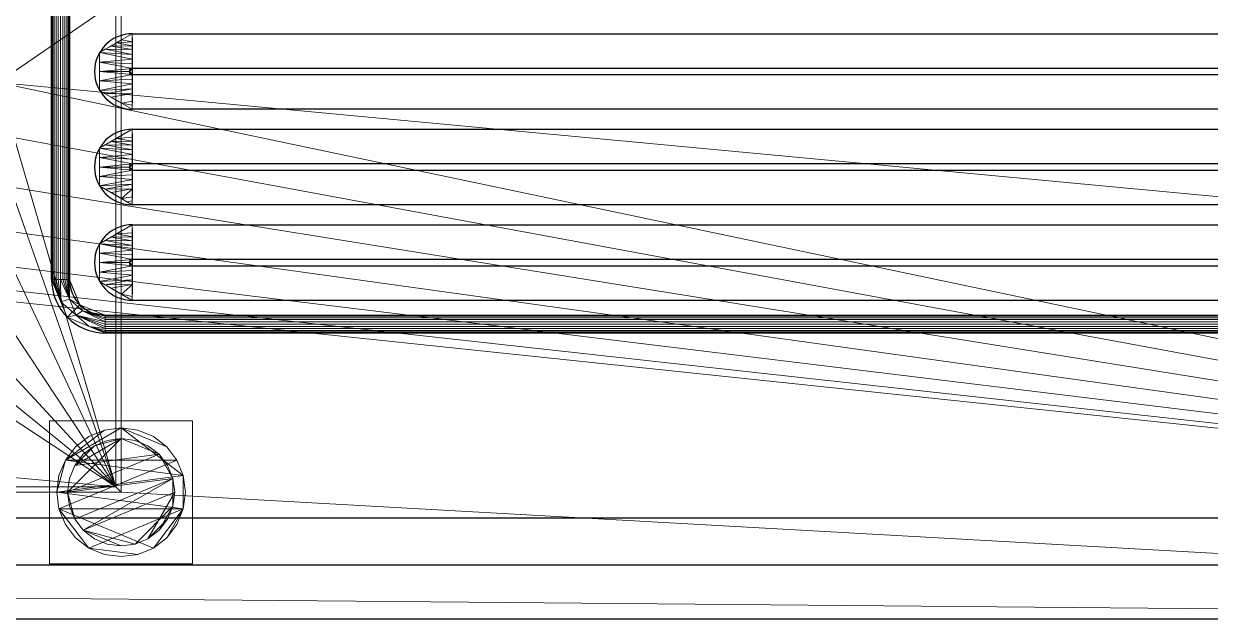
# Model space of a CAD drawing. Header units: millimetres. Extents: x -1 to 1801, y -701 to 1.
# Drawn here: x 1137.2 to 1469.1, y -700 to -533.6 of the extents above; entities that cross this region are included whole.
import ezdxf

# ---------------------------------------------------------------- set-up
doc = ezdxf.new("R2010")
doc.units = ezdxf.units.MM
for name, color, linetype in [('IQ_200_2D', 1, 'Continuous'), ('IQ_200_3D', 1, 'Continuous'), ('IQ_204_2D', 7, 'Continuous'), ('IQ_204_3D', 7, 'Continuous')]:
    doc.layers.add(name, color=color, linetype=linetype)

msp = doc.modelspace()

# ---------------------------------------------------------------- linework, layer by layer
at = {"layer": 'IQ_200_2D'}
msp.add_line((1800, -700), (0, -700), dxfattribs=at)
at = {"layer": 'IQ_204_2D'}
for p, q in [((1145.04, -605), (1145.04, -115)), ((1150.04, -115), (1150.04, -605)), ((1167.62, -536.34), (1726.52, -536.34)), ((1726.56, -546.02), (1167.66, -546.02)), ((1167.66, -547.78), (1726.56, -547.78)), ((1726.52, -557.46), (1167.62, -557.46)), ((1167.62, -563.04), (1726.52, -563.04)), ((1726.56, -572.72), (1167.66, -572.72)), ((1167.66, -574.48), (1726.56, -574.48)), ((1726.52, -584.16), (1167.62, -584.16)), ((1167.62, -589.74), (1726.52, -589.74)), ((1726.56, -599.42), (1167.66, -599.42)), ((1167.66, -601.18), (1726.56, -601.18)), ((1726.52, -610.86), (1167.62, -610.86)), ((1160.04, -615), (1734, -615)), ((1734, -620), (1160.04, -620)), ((90, -671.61), (1710, -671.61)), ((1710, -684.89), (90, -684.89))]:
    msp.add_line(p, q, dxfattribs=at)
for centre, radius, start in [((1167.62, -546.9), 10.56, 90), ((1167.66, -546.9), 0.877, 90), ((1167.62, -573.6), 10.56, 90), ((1167.66, -573.6), 0.877, 90), ((1167.62, -600.3), 10.56, 90), ((1167.66, -600.3), 0.877, 90), ((1160.04, -605), 15, 180), ((1160.04, -605), 10, 180)]:
    msp.add_arc(centre, radius, start, 270, dxfattribs=at)

# ---------------------------------------------------------------- meshes
at = {"layer": 'IQ_200_3D', "lineweight": 18}
mesh = msp.add_polyface(dxfattribs=at)
corners = [(1800, 0, 850), (1800, -700, 850), (0, -700, 850), (0, 0, 850), (580, -550, 850), (580, -150, 850), (578.13, -135.76, 850), (572.63, -122.5, 850), (563.89, -111.11, 850), (552.5, -102.37, 850), (539.24, -96.87, 850), (525, -95, 850), (125, -95, 850), (110.76, -96.87, 850), (97.5, -102.37, 850), (86.11, -111.11, 850), (77.37, -122.5, 850), (71.87, -135.76, 850), (70, -150, 850), (70, -550, 850), (71.87, -564.24, 850), (77.37, -577.5, 850), (86.11, -588.89, 850), (97.5, -597.63, 850), (110.76, -603.13, 850), (125, -605, 850), (525, -605, 850), (539.24, -603.13, 850), (552.5, -597.63, 850), (563.89, -588.89, 850), (572.63, -577.5, 850), (578.13, -564.24, 850), (675, -95, 850), (660.76, -96.87, 850), (647.5, -102.37, 850), (636.11, -111.11, 850), (627.37, -122.5, 850), (621.87, -135.76, 850), (620, -150, 850), (620, -550, 850), (621.87, -564.24, 850), (627.37, -577.5, 850), (636.11, -588.89, 850), (647.5, -597.63, 850), (660.76, -603.13, 850), (675, -605, 850), (1075, -605, 850), (1089.24, -603.13, 850), (1102.5, -597.63, 850), (1113.89, -588.89, 850), (1122.63, -577.5, 850), (1128.13, -564.24, 850), (1130, -550, 850), (1130, -150, 850), (1128.13, -135.76, 850), (1122.63, -122.5, 850), (1113.89, -111.11, 850), (1102.5, -102.37, 850), (1089.24, -96.87, 850), (1075, -95, 850), (616, -100, 850), (615.45, -95.86, 850), (613.86, -92, 850), (611.31, -88.69, 850), (608, -86.14, 850), (604.14, -84.55, 850), (600, -84, 850), (595.86, -84.55, 850), (592, -86.14, 850), (588.69, -88.69, 850), (586.14, -92, 850), (584.55, -95.86, 850), (584, -100, 850), (584.55, -104.14, 850), (586.14, -108, 850), (588.69, -111.31, 850), (592, -113.86, 850), (595.86, -115.45, 850), (600, -116, 850), (604.14, -115.45, 850), (608, -113.86, 850), (611.31, -111.31, 850), (613.86, -108, 850), (615.45, -104.14, 850), (35.5, -664.5, 850), (1164.5, -664.5, 850), (1164.5, -84.5, 850), (1163, -84.5, 850), (1163, -663, 850), (37, -663, 850), (37, -84.5, 850), (35.5, -84.5, 850)]
mesh.append_faces([[corners[k] for k in face] for face in [(48, 88, 47), (86, 1, 85), (40, 4, 39), (28, 44, 27), (25, 89, 24), (22, 89, 21), (16, 90, 15)]], dxfattribs={"vtx0": -1, "vtx1": -1})
mesh.append_faces([[corners[k] for k in face] for face in [(37, 6, 78, 79), (65, 87, 59, 32)]], dxfattribs={"vtx0": -1, "vtx1": -1, "vtx3": -1})
mesh.append_faces([[corners[k] for k in face] for face in [(85, 1, 2, 84), (88, 48, 49), (87, 54, 55), (27, 44, 45, 26), (87, 3, 0), (37, 79, 80), (36, 81, 82), (6, 77, 78), (89, 25, 26, 88), (19, 89, 90, 18), (89, 19, 20), (7, 75, 76), (9, 70, 71, 8), (8, 72, 73), (90, 17, 18), (8, 71, 72)]], dxfattribs={"vtx0": -1, "vtx2": -1})
mesh.append_faces([[corners[k] for k in face] for face in [(87, 65, 66, 3), (3, 66, 67, 11)]], dxfattribs={"vtx0": -1, "vtx2": -1, "vtx3": -1})
mesh.append_faces([[corners[k] for k in face] for face in [(51, 52, 88), (49, 50, 88), (50, 51, 88), (53, 54, 87), (46, 47, 88), (56, 57, 87), (57, 58, 87), (58, 59, 87), (55, 56, 87), (60, 61, 35), (62, 63, 34), (83, 60, 35), (23, 24, 89), (22, 23, 89), (20, 21, 89), (16, 17, 90), (73, 74, 8), (67, 68, 11), (14, 15, 90), (12, 13, 3), (11, 12, 3), (90, 91, 3)]], dxfattribs={"vtx1": -1, "vtx2": -1})
mesh.append_faces([[corners[k] for k in face] for face in [(45, 46, 88, 26), (13, 14, 90, 3)]], dxfattribs={"vtx1": -1, "vtx2": -1, "vtx3": -1})
mesh.append_faces([[corners[k] for k in face] for face in [(52, 53, 87, 88), (43, 44, 28, 29), (42, 43, 29, 30), (40, 41, 31, 4), (37, 38, 5, 6), (36, 37, 80, 81), (41, 42, 30, 31), (34, 35, 61, 62), (86, 87, 0, 1), (32, 33, 64, 65), (33, 34, 63, 64), (82, 83, 35, 36), (38, 39, 4, 5), (6, 7, 76, 77), (91, 84, 2, 3), (74, 75, 7, 8), (69, 70, 9, 10), (68, 69, 10, 11)]], dxfattribs={"vtx1": -1, "vtx3": -1})
mesh = msp.add_polyface(dxfattribs=at)
corners = [(1800, -700, 900), (1800, -23, 900), (0, -23, 900), (0, -700, 900), (90, -35.11, 900), (1710, -35.11, 900), (1729.38, -37.66, 900), (1747.44, -45.15, 900), (1762.95, -57.05, 900), (1774.85, -72.56, 900), (1782.34, -90.62, 900), (1784.89, -110, 900), (1784.89, -610, 900), (1782.34, -629.38, 900), (1774.85, -647.44, 900), (1762.95, -662.95, 900), (1747.44, -674.85, 900), (1729.38, -682.34, 900), (1710, -684.89, 900), (90, -684.89, 900), (70.62, -682.34, 900), (52.56, -674.85, 900), (37.05, -662.95, 900), (25.15, -647.44, 900), (17.66, -629.38, 900), (15.11, -610, 900), (15.11, -110, 900), (17.66, -90.62, 900), (25.15, -72.56, 900), (37.05, -57.05, 900), (52.56, -45.15, 900), (70.62, -37.66, 900)]
mesh.append_faces([[corners[k] for k in face] for face in [(9, 1, 8), (14, 0, 13), (31, 2, 30), (28, 2, 27), (21, 3, 20), (23, 3, 22)]], dxfattribs={"vtx0": -1, "vtx1": -1})
mesh.append_faces([[corners[k] for k in face] for face in [(1, 9, 10), (1, 11, 12, 0), (0, 14, 15), (2, 31, 4, 1), (2, 28, 29), (3, 23, 24)]], dxfattribs={"vtx0": -1, "vtx2": -1})
mesh.append_faces([[corners[k] for k in face] for face in [(0, 17, 18, 19)]], dxfattribs={"vtx0": -1, "vtx3": -1})
mesh.append_faces([[corners[k] for k in face] for face in [(10, 11, 1), (5, 6, 1, 4), (7, 8, 1), (6, 7, 1), (12, 13, 0), (15, 16, 0), (16, 17, 0), (29, 30, 2), (26, 27, 2), (21, 22, 3), (24, 25, 3)]], dxfattribs={"vtx1": -1, "vtx2": -1})
mesh.append_faces([[corners[k] for k in face] for face in [(25, 26, 2, 3), (19, 20, 3, 0)]], dxfattribs={"vtx1": -1, "vtx3": -1})
mesh = msp.add_polyface(dxfattribs=at)
corners = [(1710, -48.39, 890), (90, -48.39, 890), (66.42, -53.08, 890), (46.44, -66.44, 890), (33.08, -86.42, 890), (28.39, -110, 890), (28.39, -610, 890), (33.08, -633.58, 890), (46.44, -653.56, 890), (66.42, -666.92, 890), (90, -671.61, 890), (1710, -671.61, 890), (1733.58, -666.92, 890), (1753.56, -653.56, 890), (1766.92, -633.58, 890), (1771.61, -610, 890), (1771.61, -110, 890), (1766.92, -86.42, 890), (1753.56, -66.44, 890), (1733.58, -53.08, 890), (580, -150, 890), (580, -550, 890), (578.13, -564.24, 890), (572.63, -577.5, 890), (563.89, -588.89, 890), (552.5, -597.63, 890), (539.24, -603.13, 890), (525, -605, 890), (125, -605, 890), (110.76, -603.13, 890), (97.5, -597.63, 890), (86.11, -588.89, 890), (77.37, -577.5, 890), (71.87, -564.24, 890), (70, -550, 890), (70, -150, 890), (71.87, -135.76, 890), (77.37, -122.5, 890), (86.11, -111.11, 890), (97.5, -102.37, 890), (110.76, -96.87, 890), (125, -95, 890), (525, -95, 890), (539.24, -96.87, 890), (552.5, -102.37, 890), (563.89, -111.11, 890), (572.63, -122.5, 890), (578.13, -135.76, 890), (620, -150, 890), (621.87, -135.76, 890), (627.37, -122.5, 890), (636.11, -111.11, 890), (647.5, -102.37, 890), (660.76, -96.87, 890), (675, -95, 890), (1075, -95, 890), (1089.24, -96.87, 890), (1102.5, -102.37, 890), (1113.89, -111.11, 890), (1122.63, -122.5, 890), (1128.13, -135.76, 890), (1130, -150, 890), (1130, -550, 890), (1128.13, -564.24, 890), (1122.63, -577.5, 890), (1113.89, -588.89, 890), (1102.5, -597.63, 890), (1089.24, -603.13, 890), (1075, -605, 890), (675, -605, 890), (660.76, -603.13, 890), (647.5, -597.63, 890), (636.11, -588.89, 890), (627.37, -577.5, 890), (621.87, -564.24, 890), (620, -550, 890), (584, -100, 890), (584.55, -95.86, 890), (586.14, -92, 890), (588.69, -88.69, 890), (592, -86.14, 890), (595.86, -84.55, 890), (600, -84, 890), (604.14, -84.55, 890), (608, -86.14, 890), (611.31, -88.69, 890), (613.86, -92, 890), (615.45, -95.86, 890), (616, -100, 890), (615.45, -104.14, 890), (613.86, -108, 890), (611.31, -111.31, 890), (608, -113.86, 890), (604.14, -115.45, 890), (600, -116, 890), (595.86, -115.45, 890), (592, -113.86, 890), (588.69, -111.31, 890), (586.14, -108, 890), (584.55, -104.14, 890)]
mesh.append_faces([[corners[k] for k in face] for face in [(66, 11, 65), (65, 11, 64), (16, 62, 15), (63, 11, 62), (74, 22, 73), (58, 0, 57), (0, 16, 19), (87, 52, 86), (33, 6, 32), (97, 46, 96), (77, 45, 76)]], dxfattribs={"vtx0": -1, "vtx1": -1})
mesh.append_faces([[corners[k] for k in face] for face in [(94, 47, 49, 93)]], dxfattribs={"vtx0": -1, "vtx1": -1, "vtx2": -1})
mesh.append_faces([[corners[k] for k in face] for face in [(15, 62, 11, 12), (55, 0, 82, 83)]], dxfattribs={"vtx0": -1, "vtx1": -1, "vtx3": -1})
mesh.append_faces([[corners[k] for k in face] for face in [(11, 63, 64), (11, 66, 67), (11, 67, 68), (23, 72, 73, 22), (20, 48, 49, 47), (92, 49, 50, 91), (0, 58, 59), (0, 55, 56), (51, 88, 89), (21, 75, 48, 20), (10, 28, 29), (96, 46, 47, 95), (72, 23, 24), (30, 9, 10, 29), (7, 30, 31, 6), (6, 31, 32), (6, 33, 34), (5, 35, 36), (5, 36, 37, 4), (45, 99, 76), (44, 78, 79), (2, 38, 39, 1), (4, 37, 38), (1, 40, 41), (1, 41, 42), (1, 39, 40)]], dxfattribs={"vtx0": -1, "vtx2": -1})
mesh.append_faces([[corners[k] for k in face] for face in [(0, 61, 62, 16)]], dxfattribs={"vtx0": -1, "vtx2": -1, "vtx3": -1})
mesh.append_faces([[corners[k] for k in face] for face in [(38, 2, 3, 4)]], dxfattribs={"vtx0": -1, "vtx3": -1})
mesh.append_faces([[corners[k] for k in face] for face in [(60, 61, 0), (59, 60, 0), (56, 57, 0), (89, 90, 51), (92, 93, 49), (94, 95, 47), (8, 9, 30, 7), (97, 98, 46), (0, 1, 82)]], dxfattribs={"vtx1": -1, "vtx2": -1})
mesh.append_faces([[corners[k] for k in face] for face in [(27, 28, 10, 69), (81, 82, 1, 42)]], dxfattribs={"vtx1": -1, "vtx2": -1, "vtx3": -1})
mesh.append_faces([[corners[k] for k in face] for face in [(69, 70, 26, 27), (70, 71, 25, 26), (68, 69, 10, 11), (74, 75, 21, 22), (71, 72, 24, 25), (52, 53, 85, 86), (54, 55, 83, 84), (53, 54, 84, 85), (50, 51, 90, 91), (87, 88, 51, 52), (34, 35, 5, 6), (98, 99, 45, 46), (80, 81, 42, 43), (77, 78, 44, 45), (79, 80, 43, 44)]], dxfattribs={"vtx1": -1, "vtx3": -1})
mesh.append_faces([[corners[k] for k in face] for face in [(13, 14, 15, 12)]], dxfattribs={"vtx2": -1})
mesh.append_faces([[corners[k] for k in face] for face in [(16, 17, 18, 19)]], dxfattribs={"vtx3": -1})
mesh = msp.add_polyface(dxfattribs=at)
corners = [(35.5, -664.5, 600), (35.5, -84.5, 600), (37, -84.5, 600), (37, -663, 600), (1163, -663, 600), (1163, -84.5, 600), (1164.5, -84.5, 600), (1164.5, -664.5, 600)]
mesh.append_faces([[corners[k] for k in face] for face in [(3, 0, 1, 2)]], dxfattribs={"vtx0": -1})
mesh.append_faces([[corners[k] for k in face] for face in [(6, 7, 4, 5)]], dxfattribs={"vtx1": -1})
mesh.append_faces([[corners[k] for k in face] for face in [(3, 4, 7, 0)]], dxfattribs={"vtx1": -1, "vtx3": -1})
mesh = msp.add_polyface(dxfattribs=at)
corners = [(1163, -663, 600), (1163, -663, 850), (1163, -84.5, 850), (1163, -84.5, 600)]
mesh.append_faces([[corners[k] for k in face] for face in [(0, 1, 2, 3)]])
mesh = msp.add_polyface(dxfattribs=at)
corners = [(1164.5, -84.5, 600), (1164.5, -84.5, 850), (1164.5, -664.5, 850), (1164.5, -664.5, 600)]
mesh.append_faces([[corners[k] for k in face] for face in [(0, 1, 2, 3)]])
mesh = msp.add_polyface(dxfattribs=at)
corners = [(1144.5, -644.5, 850), (1144.5, -684.5, 850), (1184.5, -684.5, 850), (1184.5, -644.5, 850)]
mesh.append_faces([[corners[k] for k in face] for face in [(0, 1, 2, 3)]])
mesh = msp.add_polyface(dxfattribs=at)
corners = [(1184.5, -684.5, 75), (1144.5, -684.5, 75), (1144.5, -644.5, 75), (1184.5, -644.5, 75)]
mesh.append_faces([[corners[k] for k in face] for face in [(0, 1, 2, 3)]])
mesh = msp.add_polyface(dxfattribs=at)
corners = [(1184.5, -644.5, 850), (1184.5, -644.5, 75), (1144.5, -644.5, 75), (1144.5, -644.5, 850)]
mesh.append_faces([[corners[k] for k in face] for face in [(0, 1, 2, 3)]])
mesh = msp.add_polyface(dxfattribs=at)
corners = [(1144.5, -644.5, 850), (1144.5, -644.5, 75), (1144.5, -684.5, 75), (1144.5, -684.5, 850)]
mesh.append_faces([[corners[k] for k in face] for face in [(0, 1, 2, 3)]])
mesh = msp.add_polyface(dxfattribs=at)
corners = [(1146.5, -664.5, 5), (1147.11, -669.16, 5), (1148.91, -673.5, 5), (1151.77, -677.23, 5), (1155.5, -680.09, 5), (1159.84, -681.89, 5), (1164.5, -682.5, 5), (1169.16, -681.89, 5), (1173.5, -680.09, 5), (1177.23, -677.23, 5), (1180.09, -673.5, 5), (1181.89, -669.16, 5), (1182.5, -664.5, 5), (1181.89, -659.84, 5), (1180.09, -655.5, 5), (1177.23, -651.77, 5), (1173.5, -648.91, 5), (1169.16, -647.11, 5), (1164.5, -646.5, 5), (1159.84, -647.11, 5), (1155.5, -648.91, 5), (1151.77, -651.77, 5), (1148.91, -655.5, 5), (1147.11, -659.84, 5)]
mesh.append_faces([[corners[k] for k in face] for face in [(11, 8, 9, 10)]], dxfattribs={"vtx0": -1})
mesh.append_faces([[corners[k] for k in face] for face in [(4, 7, 8, 11), (11, 0, 1, 4), (13, 18, 19, 22)]], dxfattribs={"vtx0": -1, "vtx2": -1, "vtx3": -1})
mesh.append_faces([[corners[k] for k in face] for face in [(0, 11, 12, 13)]], dxfattribs={"vtx0": -1, "vtx3": -1})
mesh.append_faces([[corners[k] for k in face] for face in [(2, 3, 4, 1), (16, 17, 18, 15)]], dxfattribs={"vtx2": -1})
mesh.append_faces([[corners[k] for k in face] for face in [(13, 14, 15, 18), (22, 23, 0, 13)]], dxfattribs={"vtx2": -1, "vtx3": -1})
mesh.append_faces([[corners[k] for k in face] for face in [(4, 5, 6, 7), (19, 20, 21, 22)]], dxfattribs={"vtx3": -1})
mesh = msp.add_polyface(dxfattribs=at)
corners = [(1146.5, -664.5, 0), (1147.11, -659.84, 0), (1148.91, -655.5, 0), (1151.77, -651.77, 0), (1155.5, -648.91, 0), (1159.84, -647.11, 0), (1164.5, -646.5, 0), (1169.16, -647.11, 0), (1173.5, -648.91, 0), (1177.23, -651.77, 0), (1180.09, -655.5, 0), (1181.89, -659.84, 0), (1182.5, -664.5, 0), (1181.89, -669.16, 0), (1180.09, -673.5, 0), (1177.23, -677.23, 0), (1173.5, -680.09, 0), (1169.16, -681.89, 0), (1164.5, -682.5, 0), (1159.84, -681.89, 0), (1155.5, -680.09, 0), (1151.77, -677.23, 0), (1148.91, -673.5, 0), (1147.11, -669.16, 0)]
mesh.append_faces([[corners[k] for k in face] for face in [(2, 0, 1), (15, 13, 14), (13, 11, 12)]], dxfattribs={"vtx0": -1})
mesh.append_faces([[corners[k] for k in face] for face in [(16, 23, 13, 15)]], dxfattribs={"vtx0": -1, "vtx1": -1, "vtx2": -1})
mesh.append_faces([[corners[k] for k in face] for face in [(2, 10, 23, 0)]], dxfattribs={"vtx0": -1, "vtx1": -1, "vtx3": -1})
mesh.append_faces([[corners[k] for k in face] for face in [(2, 5, 6)]], dxfattribs={"vtx0": -1, "vtx2": -1})
mesh.append_faces([[corners[k] for k in face] for face in [(23, 10, 11, 13), (23, 16, 17, 20)]], dxfattribs={"vtx0": -1, "vtx2": -1, "vtx3": -1})
mesh.append_faces([[corners[k] for k in face] for face in [(9, 10, 2, 6)]], dxfattribs={"vtx1": -1, "vtx2": -1, "vtx3": -1})
mesh.append_faces([[corners[k] for k in face] for face in [(3, 4, 5, 2), (18, 19, 20, 17)]], dxfattribs={"vtx2": -1})
mesh.append_faces([[corners[k] for k in face] for face in [(6, 7, 8, 9), (20, 21, 22, 23)]], dxfattribs={"vtx3": -1})
mesh = msp.add_polyface(dxfattribs=at)
corners = [(1146.5, -664.5, 5), (1147.11, -659.84, 5), (1148.91, -655.5, 5), (1151.77, -651.77, 5), (1155.5, -648.91, 5), (1159.84, -647.11, 5), (1164.5, -646.5, 5), (1169.16, -647.11, 5), (1173.5, -648.91, 5), (1177.23, -651.77, 5), (1180.09, -655.5, 5), (1181.89, -659.84, 5), (1182.5, -664.5, 5), (1182.5, -664.5, 0), (1181.89, -659.84, 0), (1180.09, -655.5, 0), (1177.23, -651.77, 0), (1173.5, -648.91, 0), (1169.16, -647.11, 0), (1164.5, -646.5, 0), (1159.84, -647.11, 0), (1155.5, -648.91, 0), (1151.77, -651.77, 0), (1148.91, -655.5, 0), (1147.11, -659.84, 0), (1146.5, -664.5, 0)]
mesh.append_faces([[corners[k] for k in face] for face in [(13, 14, 11, 12), (0, 1, 24, 25)]], dxfattribs={"vtx1": -1})
mesh.append_faces([[corners[k] for k in face] for face in [(14, 15, 10, 11), (16, 17, 8, 9), (15, 16, 9, 10), (17, 18, 7, 8), (6, 7, 18, 19), (19, 20, 5, 6), (20, 21, 4, 5), (22, 23, 2, 3), (21, 22, 3, 4), (23, 24, 1, 2)]], dxfattribs={"vtx1": -1, "vtx3": -1})
mesh = msp.add_polyface(dxfattribs=at)
corners = [(1184.5, -684.5, 850), (1184.5, -684.5, 75), (1184.5, -644.5, 75), (1184.5, -644.5, 850)]
mesh.append_faces([[corners[k] for k in face] for face in [(0, 1, 2, 3)]])
mesh = msp.add_polyface(dxfattribs=at)
corners = [(1149.5, -664.5, 75), (1150.01, -668.38, 75), (1151.51, -672, 75), (1153.89, -675.11, 75), (1157, -677.49, 75), (1160.62, -678.99, 75), (1164.5, -679.5, 75), (1168.38, -678.99, 75), (1172, -677.49, 75), (1175.11, -675.11, 75), (1177.49, -672, 75), (1178.99, -668.38, 75), (1179.5, -664.5, 75), (1178.99, -660.62, 75), (1177.49, -657, 75), (1175.11, -653.89, 75), (1172, -651.51, 75), (1168.38, -650.01, 75), (1164.5, -649.5, 75), (1160.62, -650.01, 75), (1157, -651.51, 75), (1153.89, -653.89, 75), (1151.51, -657, 75), (1150.01, -660.62, 75)]
mesh.append_faces([[corners[k] for k in face] for face in [(10, 8, 9), (22, 20, 21)]], dxfattribs={"vtx0": -1})
mesh.append_faces([[corners[k] for k in face] for face in [(7, 3, 6)]], dxfattribs={"vtx0": -1, "vtx1": -1})
mesh.append_faces([[corners[k] for k in face] for face in [(22, 15, 18, 20)]], dxfattribs={"vtx0": -1, "vtx1": -1, "vtx2": -1, "vtx3": -1})
mesh.append_faces([[corners[k] for k in face] for face in [(13, 2, 3, 12)]], dxfattribs={"vtx0": -1, "vtx2": -1})
mesh.append_faces([[corners[k] for k in face] for face in [(3, 7, 8, 12)]], dxfattribs={"vtx0": -1, "vtx2": -1, "vtx3": -1})
mesh.append_faces([[corners[k] for k in face] for face in [(17, 18, 15, 16), (19, 20, 18)]], dxfattribs={"vtx1": -1})
mesh.append_faces([[corners[k] for k in face] for face in [(11, 12, 8, 10)]], dxfattribs={"vtx1": -1, "vtx2": -1})
mesh.append_faces([[corners[k] for k in face] for face in [(4, 5, 6, 3)]], dxfattribs={"vtx2": -1})
mesh.append_faces([[corners[k] for k in face] for face in [(0, 1, 2, 13), (13, 14, 15, 0), (22, 23, 0, 15)]], dxfattribs={"vtx2": -1, "vtx3": -1})
mesh = msp.add_polyface(dxfattribs=at)
corners = [(1149.5, -664.5, 5), (1150.01, -660.62, 5), (1151.51, -657, 5), (1153.89, -653.89, 5), (1157, -651.51, 5), (1160.62, -650.01, 5), (1164.5, -649.5, 5), (1168.38, -650.01, 5), (1172, -651.51, 5), (1175.11, -653.89, 5), (1177.49, -657, 5), (1178.99, -660.62, 5), (1179.5, -664.5, 5), (1178.99, -668.38, 5), (1177.49, -672, 5), (1175.11, -675.11, 5), (1172, -677.49, 5), (1168.38, -678.99, 5), (1164.5, -679.5, 5), (1160.62, -678.99, 5), (1157, -677.49, 5), (1153.89, -675.11, 5), (1151.51, -672, 5), (1150.01, -668.38, 5)]
mesh.append_faces([[corners[k] for k in face] for face in [(9, 6, 7, 8), (4, 2, 3), (15, 13, 14)]], dxfattribs={"vtx0": -1})
mesh.append_faces([[corners[k] for k in face] for face in [(18, 21, 17)]], dxfattribs={"vtx0": -1, "vtx1": -1})
mesh.append_faces([[corners[k] for k in face] for face in [(22, 0, 11, 21)]], dxfattribs={"vtx0": -1, "vtx1": -1, "vtx2": -1})
mesh.append_faces([[corners[k] for k in face] for face in [(0, 6, 9, 11), (21, 11, 13, 17)]], dxfattribs={"vtx0": -1, "vtx1": -1, "vtx2": -1, "vtx3": -1})
mesh.append_faces([[corners[k] for k in face] for face in [(23, 0, 22), (12, 13, 11)]], dxfattribs={"vtx1": -1})
mesh.append_faces([[corners[k] for k in face] for face in [(16, 17, 13, 15)]], dxfattribs={"vtx1": -1, "vtx2": -1})
mesh.append_faces([[corners[k] for k in face] for face in [(9, 10, 11)]], dxfattribs={"vtx2": -1})
mesh.append_faces([[corners[k] for k in face] for face in [(4, 5, 6, 2), (0, 1, 2, 6)]], dxfattribs={"vtx2": -1, "vtx3": -1})
mesh.append_faces([[corners[k] for k in face] for face in [(18, 19, 20, 21)]], dxfattribs={"vtx3": -1})
mesh = msp.add_polyface(dxfattribs=at)
corners = [(1149.5, -664.5, 75), (1150.01, -660.62, 75), (1151.51, -657, 75), (1153.89, -653.89, 75), (1157, -651.51, 75), (1160.62, -650.01, 75), (1164.5, -649.5, 75), (1168.38, -650.01, 75), (1172, -651.51, 75), (1175.11, -653.89, 75), (1177.49, -657, 75), (1178.99, -660.62, 75), (1179.5, -664.5, 75), (1179.5, -664.5, 5), (1178.99, -660.62, 5), (1177.49, -657, 5), (1175.11, -653.89, 5), (1172, -651.51, 5), (1168.38, -650.01, 5), (1164.5, -649.5, 5), (1160.62, -650.01, 5), (1157, -651.51, 5), (1153.89, -653.89, 5), (1151.51, -657, 5), (1150.01, -660.62, 5), (1149.5, -664.5, 5)]
mesh.append_faces([[corners[k] for k in face] for face in [(1, 24, 25, 0)]], dxfattribs={"vtx0": -1})
mesh.append_faces([[corners[k] for k in face] for face in [(8, 17, 18, 7), (9, 16, 17, 8), (7, 18, 19, 6), (15, 10, 11, 14), (5, 20, 21, 4), (4, 21, 22, 3), (2, 23, 24, 1), (3, 22, 23, 2), (20, 5, 6, 19)]], dxfattribs={"vtx0": -1, "vtx2": -1})
mesh.append_faces([[corners[k] for k in face] for face in [(13, 14, 11, 12)]], dxfattribs={"vtx1": -1})
mesh.append_faces([[corners[k] for k in face] for face in [(9, 10, 15, 16)]], dxfattribs={"vtx1": -1, "vtx3": -1})
mesh = msp.add_polyface(dxfattribs=at)
corners = [(37, -663, 600), (37, -663, 850), (1163, -663, 850), (1163, -663, 600)]
mesh.append_faces([[corners[k] for k in face] for face in [(0, 1, 2, 3)]])
mesh = msp.add_polyface(dxfattribs=at)
corners = [(1164.5, -664.5, 600), (1164.5, -664.5, 850), (35.5, -664.5, 850), (35.5, -664.5, 600)]
mesh.append_faces([[corners[k] for k in face] for face in [(0, 1, 2, 3)]])
mesh = msp.add_polyface(dxfattribs=at)
corners = [(1182.5, -664.5, 5), (1181.89, -669.16, 5), (1180.09, -673.5, 5), (1177.23, -677.23, 5), (1173.5, -680.09, 5), (1169.16, -681.89, 5), (1164.5, -682.5, 5), (1159.84, -681.89, 5), (1155.5, -680.09, 5), (1151.77, -677.23, 5), (1148.91, -673.5, 5), (1147.11, -669.16, 5), (1146.5, -664.5, 5), (1146.5, -664.5, 0), (1147.11, -669.16, 0), (1148.91, -673.5, 0), (1151.77, -677.23, 0), (1155.5, -680.09, 0), (1159.84, -681.89, 0), (1164.5, -682.5, 0), (1169.16, -681.89, 0), (1173.5, -680.09, 0), (1177.23, -677.23, 0), (1180.09, -673.5, 0), (1181.89, -669.16, 0), (1182.5, -664.5, 0)]
mesh.append_faces([[corners[k] for k in face] for face in [(13, 14, 11, 12), (0, 1, 24, 25)]], dxfattribs={"vtx1": -1})
mesh.append_faces([[corners[k] for k in face] for face in [(14, 15, 10, 11), (16, 17, 8, 9), (15, 16, 9, 10), (17, 18, 7, 8), (6, 7, 18, 19), (19, 20, 5, 6), (20, 21, 4, 5), (22, 23, 2, 3), (21, 22, 3, 4), (23, 24, 1, 2)]], dxfattribs={"vtx1": -1, "vtx3": -1})
mesh = msp.add_polyface(dxfattribs=at)
corners = [(1179.5, -664.5, 75), (1178.99, -668.38, 75), (1177.49, -672, 75), (1175.11, -675.11, 75), (1172, -677.49, 75), (1168.38, -678.99, 75), (1164.5, -679.5, 75), (1160.62, -678.99, 75), (1157, -677.49, 75), (1153.89, -675.11, 75), (1151.51, -672, 75), (1150.01, -668.38, 75), (1149.5, -664.5, 75), (1149.5, -664.5, 5), (1150.01, -668.38, 5), (1151.51, -672, 5), (1153.89, -675.11, 5), (1157, -677.49, 5), (1160.62, -678.99, 5), (1164.5, -679.5, 5), (1168.38, -678.99, 5), (1172, -677.49, 5), (1175.11, -675.11, 5), (1177.49, -672, 5), (1178.99, -668.38, 5), (1179.5, -664.5, 5)]
mesh.append_faces([[corners[k] for k in face] for face in [(1, 24, 25, 0)]], dxfattribs={"vtx0": -1})
mesh.append_faces([[corners[k] for k in face] for face in [(11, 14, 15, 10), (10, 15, 16, 9), (8, 17, 18, 7), (9, 16, 17, 8), (7, 18, 19, 6), (5, 20, 21, 4), (4, 21, 22, 3), (2, 23, 24, 1), (3, 22, 23, 2), (20, 5, 6, 19)]], dxfattribs={"vtx0": -1, "vtx2": -1})
mesh.append_faces([[corners[k] for k in face] for face in [(12, 13, 14, 11)]], dxfattribs={"vtx2": -1})
mesh = msp.add_polyface(dxfattribs=at)
corners = [(90, -671.61, 890), (90, -684.89, 900), (1710, -684.89, 900), (1710, -671.61, 890)]
mesh.append_faces([[corners[k] for k in face] for face in [(0, 1, 2, 3)]])
mesh = msp.add_polyface(dxfattribs=at)
corners = [(1144.5, -684.5, 850), (1144.5, -684.5, 75), (1184.5, -684.5, 75), (1184.5, -684.5, 850)]
mesh.append_faces([[corners[k] for k in face] for face in [(0, 1, 2, 3)]])
mesh = msp.add_polyface(dxfattribs=at)
corners = [(1800, -700, 900), (0, -700, 900), (0, -700, 850), (1800, -700, 850)]
mesh.append_faces([[corners[k] for k in face] for face in [(0, 1, 2, 3)]])
at = {"layer": 'IQ_204_3D', "lineweight": 18}
mesh = msp.add_polyface(dxfattribs=at)
corners = [(1145.04, -605, 890), (1145.04, -115, 890), (1149.43, -104.39, 890), (1160.04, -100, 890), (1734, -100, 890), (1744.61, -104.39, 890), (1749, -115, 890), (1749, -605, 890), (1744.61, -615.61, 890), (1734, -620, 890), (1160.04, -620, 890), (1149.43, -615.61, 890), (1734, -105, 890), (1160.04, -105, 890), (1152.97, -107.93, 890), (1150.04, -115, 890), (1150.04, -605, 890), (1152.97, -612.07, 890), (1160.04, -615, 890), (1734, -615, 890), (1741.07, -612.07, 890), (1744, -605, 890), (1744, -115, 890), (1741.07, -107.93, 890)]
mesh.append_faces([[corners[k] for k in face] for face in [(1, 15, 16, 0), (3, 13, 14, 2), (17, 11, 0, 16), (10, 18, 19, 9), (6, 22, 23, 5), (9, 19, 20, 8)]], dxfattribs={"vtx0": -1, "vtx2": -1})
mesh.append_faces([[corners[k] for k in face] for face in [(14, 15, 1, 2), (12, 13, 3, 4), (17, 18, 10, 11), (23, 12, 4, 5), (21, 22, 6, 7), (7, 8, 20, 21)]], dxfattribs={"vtx1": -1, "vtx3": -1})
mesh = msp.add_polyface(dxfattribs=at)
corners = [(1145.04, -605, 890), (1145.13, -605, 890.65), (1145.38, -605, 891.25), (1145.77, -605, 891.77), (1146.29, -605, 892.17), (1146.89, -605, 892.41), (1147.54, -605, 892.5), (1148.19, -605, 892.41), (1148.79, -605, 892.17), (1149.31, -605, 891.77), (1149.71, -605, 891.25), (1149.96, -605, 890.65), (1150.04, -605, 890), (1150.04, -115, 890), (1149.96, -115, 890.65), (1149.71, -115, 891.25), (1149.31, -115, 891.77), (1148.79, -115, 892.17), (1148.19, -115, 892.41), (1147.54, -115, 892.5), (1146.89, -115, 892.41), (1146.29, -115, 892.17), (1145.77, -115, 891.77), (1145.38, -115, 891.25), (1145.13, -115, 890.65), (1145.04, -115, 890)]
mesh.append_faces([[corners[k] for k in face] for face in [(13, 14, 11, 12)]], dxfattribs={"vtx1": -1})
mesh.append_faces([[corners[k] for k in face] for face in [(14, 15, 10, 11), (16, 17, 8, 9), (15, 16, 9, 10), (17, 18, 7, 8), (6, 7, 18, 19), (20, 21, 4, 5), (21, 22, 3, 4), (23, 24, 1, 2), (22, 23, 2, 3), (19, 20, 5, 6)]], dxfattribs={"vtx1": -1, "vtx3": -1})
mesh.append_faces([[corners[k] for k in face] for face in [(24, 25, 0, 1)]], dxfattribs={"vtx3": -1})
mesh = msp.add_polyface(dxfattribs=at)
corners = [(1167.62, -536.34, 890), (1726.52, -536.34, 890), (1735.66, -541.62, 890), (1735.66, -552.18, 890), (1726.52, -557.46, 890), (1167.62, -557.46, 890), (1158.47, -552.18, 890), (1158.47, -541.62, 890)]
mesh.append_faces([[corners[k] for k in face] for face in [(0, 5, 6, 7)]], dxfattribs={"vtx0": -1})
mesh.append_faces([[corners[k] for k in face] for face in [(0, 1, 4, 5)]], dxfattribs={"vtx1": -1, "vtx3": -1})
mesh.append_faces([[corners[k] for k in face] for face in [(2, 3, 4, 1)]], dxfattribs={"vtx2": -1})
mesh = msp.add_polyface(dxfattribs=at)
corners = [(1167.62, -536.34, 890), (1158.47, -541.62, 890), (1158.47, -552.18, 890), (1167.62, -557.46, 890), (1167.66, -547.78, 898), (1166.79, -546.9, 898), (1167.66, -546.02, 898), (1158.47, -546.9, 890), (1167.64, -553.01, 893.68), (1167.64, -540.79, 893.68), (1167.65, -550.39, 895.84), (1167.65, -543.41, 895.84), (1161.67, -554.03, 890), (1161.67, -539.77, 890), (1167.64, -542.1, 894.76), (1160.07, -540.7, 890), (1167.64, -551.7, 894.76), (1160.07, -553.1, 890), (1158.47, -549.54, 890), (1167.66, -549.08, 896.92), (1158.47, -544.26, 890), (1167.66, -544.72, 896.92), (1167.63, -555.23, 891.84), (1164.64, -555.74, 890), (1166.13, -556.6, 890), (1167.62, -556.35, 890.92), (1167.63, -538.57, 891.84), (1164.64, -538.06, 890), (1163.16, -538.91, 890), (1167.63, -539.68, 892.76)]
mesh.append_faces([[corners[k] for k in face] for face in [(25, 23, 24, 3)]], dxfattribs={"vtx0": -1})
mesh.append_faces([[corners[k] for k in face] for face in [(6, 7, 5), (11, 20, 21), (5, 7, 4), (9, 15, 14), (10, 2, 16), (2, 10, 18), (7, 6, 20), (13, 29, 28)]], dxfattribs={"vtx0": -1, "vtx1": -1})
mesh.append_faces([[corners[k] for k in face] for face in [(1, 11, 14), (11, 1, 20), (4, 7, 18), (8, 17, 12), (17, 8, 16), (16, 2, 17), (18, 10, 19), (20, 6, 21), (23, 22, 8, 12), (26, 27, 28)]], dxfattribs={"vtx0": -1, "vtx2": -1})
mesh.append_faces([[corners[k] for k in face] for face in [(25, 22, 23), (15, 1, 14), (19, 4, 18), (29, 26, 28), (13, 15, 9), (9, 29, 13)]], dxfattribs={"vtx1": -1, "vtx2": -1})
mesh.append_faces([[corners[k] for k in face] for face in [(26, 0, 27)]], dxfattribs={"vtx2": -1})
mesh = msp.add_polyface(dxfattribs=at)
corners = [(1167.62, -536.34, 890), (1167.66, -546.02, 898), (1726.56, -546.02, 898), (1726.52, -536.34, 890)]
mesh.append_faces([[corners[k] for k in face] for face in [(0, 1, 2, 3)]])
mesh = msp.add_polyface(dxfattribs=at)
corners = [(1167.66, -546.02, 898), (1166.79, -546.9, 898), (1167.66, -547.78, 898), (1726.56, -547.78, 898), (1727.44, -546.9, 898), (1726.56, -546.02, 898)]
mesh.append_faces([[corners[k] for k in face] for face in [(4, 5, 3)]], dxfattribs={"vtx1": -1})
mesh.append_faces([[corners[k] for k in face] for face in [(2, 3, 5, 0)]], dxfattribs={"vtx1": -1, "vtx3": -1})
mesh.append_faces([[corners[k] for k in face] for face in [(0, 1, 2)]], dxfattribs={"vtx2": -1})
mesh = msp.add_polyface(dxfattribs=at)
corners = [(1726.52, -557.46, 890), (1726.56, -547.78, 898), (1167.66, -547.78, 898), (1167.62, -557.46, 890)]
mesh.append_faces([[corners[k] for k in face] for face in [(0, 1, 2, 3)]])
mesh = msp.add_polyface(dxfattribs=at)
corners = [(1167.62, -563.04, 890), (1726.52, -563.04, 890), (1735.66, -568.32, 890), (1735.66, -578.88, 890), (1726.52, -584.16, 890), (1167.62, -584.16, 890), (1158.47, -578.88, 890), (1158.47, -568.32, 890)]
mesh.append_faces([[corners[k] for k in face] for face in [(0, 1, 4, 5)]], dxfattribs={"vtx1": -1, "vtx3": -1})
mesh.append_faces([[corners[k] for k in face] for face in [(2, 3, 4, 1)]], dxfattribs={"vtx2": -1})
mesh.append_faces([[corners[k] for k in face] for face in [(5, 6, 7, 0)]], dxfattribs={"vtx3": -1})
mesh = msp.add_polyface(dxfattribs=at)
corners = [(1167.62, -563.04, 890), (1158.47, -568.32, 890), (1158.47, -578.88, 890), (1167.62, -584.16, 890), (1167.66, -574.48, 898), (1166.79, -573.6, 898), (1167.66, -572.72, 898), (1158.47, -573.6, 890), (1167.64, -579.71, 893.68), (1167.64, -567.49, 893.68), (1167.65, -577.09, 895.84), (1167.65, -570.11, 895.84), (1161.67, -580.73, 890), (1161.67, -566.47, 890), (1167.64, -568.8, 894.76), (1160.07, -567.4, 890), (1167.64, -578.4, 894.76), (1160.07, -579.8, 890), (1158.47, -576.24, 890), (1167.66, -575.78, 896.92), (1158.47, -570.96, 890), (1167.66, -571.42, 896.92), (1167.63, -581.93, 891.84), (1164.64, -582.44, 890), (1166.13, -583.3, 890), (1167.62, -583.05, 890.92), (1167.63, -565.27, 891.84), (1164.64, -564.76, 890), (1163.16, -565.61, 890), (1167.63, -566.38, 892.76)]
mesh.append_faces([[corners[k] for k in face] for face in [(6, 7, 5), (11, 20, 21), (5, 7, 4), (9, 15, 14), (10, 2, 16), (2, 10, 18), (7, 6, 20), (8, 23, 22), (13, 29, 28)]], dxfattribs={"vtx0": -1, "vtx1": -1})
mesh.append_faces([[corners[k] for k in face] for face in [(1, 11, 14), (11, 1, 20), (4, 7, 18), (8, 17, 12), (17, 8, 16), (16, 2, 17), (18, 10, 19), (20, 6, 21), (8, 12, 23)]], dxfattribs={"vtx0": -1, "vtx2": -1})
mesh.append_faces([[corners[k] for k in face] for face in [(15, 1, 14), (19, 4, 18), (29, 26, 28), (13, 15, 9), (9, 29, 13)]], dxfattribs={"vtx1": -1, "vtx2": -1})
mesh.append_faces([[corners[k] for k in face] for face in [(25, 22, 23, 24)]], dxfattribs={"vtx1": -1, "vtx3": -1})
mesh.append_faces([[corners[k] for k in face] for face in [(24, 3, 25)]], dxfattribs={"vtx2": -1})
mesh.append_faces([[corners[k] for k in face] for face in [(26, 0, 27, 28)]], dxfattribs={"vtx3": -1})
mesh = msp.add_polyface(dxfattribs=at)
corners = [(1167.62, -563.04, 890), (1167.66, -572.72, 898), (1726.56, -572.72, 898), (1726.52, -563.04, 890)]
mesh.append_faces([[corners[k] for k in face] for face in [(0, 1, 2, 3)]])
mesh = msp.add_polyface(dxfattribs=at)
corners = [(1167.66, -572.72, 898), (1166.79, -573.6, 898), (1167.66, -574.48, 898), (1726.56, -574.48, 898), (1727.44, -573.6, 898), (1726.56, -572.72, 898)]
mesh.append_faces([[corners[k] for k in face] for face in [(4, 5, 3)]], dxfattribs={"vtx1": -1})
mesh.append_faces([[corners[k] for k in face] for face in [(2, 3, 5, 0)]], dxfattribs={"vtx1": -1, "vtx3": -1})
mesh.append_faces([[corners[k] for k in face] for face in [(0, 1, 2)]], dxfattribs={"vtx2": -1})
mesh = msp.add_polyface(dxfattribs=at)
corners = [(1726.52, -584.16, 890), (1726.56, -574.48, 898), (1167.66, -574.48, 898), (1167.62, -584.16, 890)]
mesh.append_faces([[corners[k] for k in face] for face in [(0, 1, 2, 3)]])
mesh = msp.add_polyface(dxfattribs=at)
corners = [(1167.62, -589.74, 890), (1726.52, -589.74, 890), (1735.66, -595.02, 890), (1735.66, -605.58, 890), (1726.52, -610.86, 890), (1167.62, -610.86, 890), (1158.47, -605.58, 890), (1158.47, -595.02, 890)]
mesh.append_faces([[corners[k] for k in face] for face in [(0, 1, 4, 5)]], dxfattribs={"vtx1": -1, "vtx3": -1})
mesh.append_faces([[corners[k] for k in face] for face in [(2, 3, 4, 1)]], dxfattribs={"vtx2": -1})
mesh.append_faces([[corners[k] for k in face] for face in [(5, 6, 7, 0)]], dxfattribs={"vtx3": -1})
mesh = msp.add_polyface(dxfattribs=at)
corners = [(1167.62, -589.74, 890), (1158.47, -595.02, 890), (1158.47, -605.58, 890), (1167.62, -610.86, 890), (1167.66, -601.18, 898), (1166.79, -600.3, 898), (1167.66, -599.42, 898), (1158.47, -600.3, 890), (1167.64, -606.41, 893.68), (1167.64, -594.19, 893.68), (1167.65, -603.79, 895.84), (1167.65, -596.81, 895.84), (1161.67, -607.43, 890), (1161.67, -593.17, 890), (1167.64, -595.5, 894.76), (1160.07, -594.1, 890), (1167.64, -605.1, 894.76), (1160.07, -606.5, 890), (1158.47, -602.94, 890), (1167.66, -602.48, 896.92), (1158.47, -597.66, 890), (1167.66, -598.12, 896.92), (1167.63, -608.63, 891.84), (1164.64, -609.14, 890), (1166.13, -610, 890), (1167.62, -609.75, 890.92), (1167.63, -591.97, 891.84), (1164.64, -591.46, 890), (1163.16, -592.31, 890), (1167.63, -593.08, 892.76)]
mesh.append_faces([[corners[k] for k in face] for face in [(25, 23, 24, 3)]], dxfattribs={"vtx0": -1})
mesh.append_faces([[corners[k] for k in face] for face in [(6, 7, 5), (11, 20, 21), (5, 7, 4), (9, 15, 14), (10, 2, 16), (2, 10, 18), (7, 6, 20), (13, 29, 28)]], dxfattribs={"vtx0": -1, "vtx1": -1})
mesh.append_faces([[corners[k] for k in face] for face in [(1, 11, 14), (11, 1, 20), (4, 7, 18), (8, 17, 12), (17, 8, 16), (16, 2, 17), (18, 10, 19), (20, 6, 21), (8, 12, 23)]], dxfattribs={"vtx0": -1, "vtx2": -1})
mesh.append_faces([[corners[k] for k in face] for face in [(23, 25, 22, 8)]], dxfattribs={"vtx0": -1, "vtx3": -1})
mesh.append_faces([[corners[k] for k in face] for face in [(15, 1, 14), (19, 4, 18), (29, 26, 28), (13, 15, 9), (9, 29, 13)]], dxfattribs={"vtx1": -1, "vtx2": -1})
mesh.append_faces([[corners[k] for k in face] for face in [(26, 0, 27, 28)]], dxfattribs={"vtx3": -1})
mesh = msp.add_polyface(dxfattribs=at)
corners = [(1167.62, -589.74, 890), (1167.66, -599.42, 898), (1726.56, -599.42, 898), (1726.52, -589.74, 890)]
mesh.append_faces([[corners[k] for k in face] for face in [(0, 1, 2, 3)]])
mesh = msp.add_polyface(dxfattribs=at)
corners = [(1167.66, -599.42, 898), (1166.79, -600.3, 898), (1167.66, -601.18, 898), (1726.56, -601.18, 898), (1727.44, -600.3, 898), (1726.56, -599.42, 898)]
mesh.append_faces([[corners[k] for k in face] for face in [(4, 5, 3)]], dxfattribs={"vtx1": -1})
mesh.append_faces([[corners[k] for k in face] for face in [(2, 3, 5, 0)]], dxfattribs={"vtx1": -1, "vtx3": -1})
mesh.append_faces([[corners[k] for k in face] for face in [(0, 1, 2)]], dxfattribs={"vtx2": -1})
mesh = msp.add_polyface(dxfattribs=at)
corners = [(1726.52, -610.86, 890), (1726.56, -601.18, 898), (1167.66, -601.18, 898), (1167.62, -610.86, 890)]
mesh.append_faces([[corners[k] for k in face] for face in [(0, 1, 2, 3)]])
mesh = msp.add_polyface(dxfattribs=at)
corners = [(1145.04, -605, 890), (1149.43, -615.61, 890), (1160.04, -620, 890), (1160.04, -619.91, 890.65), (1160.04, -619.67, 891.25), (1160.04, -619.27, 891.77), (1160.04, -618.75, 892.17), (1160.04, -618.15, 892.41), (1160.04, -617.5, 892.5), (1160.04, -616.85, 892.41), (1160.04, -616.25, 892.17), (1160.04, -615.73, 891.77), (1160.04, -615.33, 891.25), (1160.04, -615.09, 890.65), (1160.04, -615, 890), (1152.97, -612.07, 890), (1150.04, -605, 890), (1149.96, -605, 890.65), (1149.71, -605, 891.25), (1149.31, -605, 891.77), (1148.79, -605, 892.17), (1148.19, -605, 892.41), (1147.54, -605, 892.5), (1146.89, -605, 892.41), (1146.29, -605, 892.17), (1145.77, -605, 891.77), (1145.38, -605, 891.25), (1145.13, -605, 890.65), (1146.91, -609.5, 890), (1155.54, -618.14, 890), (1151.87, -614.98, 892.47), (1147.61, -611.24, 892.06), (1150.07, -610.52, 892.24), (1153.71, -613.79, 891.86)]
mesh.append_faces([[corners[k] for k in face] for face in [(29, 30, 1), (14, 33, 13), (7, 30, 6), (8, 30, 7), (22, 32, 21), (13, 33, 12), (25, 31, 24), (1, 31, 28), (4, 29, 3)]], dxfattribs={"vtx0": -1, "vtx1": -1})
mesh.append_faces([[corners[k] for k in face] for face in [(33, 15, 32), (29, 6, 30), (31, 30, 32), (32, 15, 17), (33, 32, 30), (31, 25, 28), (30, 31, 1), (30, 9, 33), (22, 31, 32)]], dxfattribs={"vtx0": -1, "vtx1": -1, "vtx2": -1})
mesh.append_faces([[corners[k] for k in face] for face in [(30, 8, 9), (33, 10, 11), (29, 5, 6), (31, 22, 23), (33, 9, 10), (28, 25, 26)]], dxfattribs={"vtx0": -1, "vtx2": -1})
mesh.append_faces([[corners[k] for k in face] for face in [(11, 12, 33), (4, 5, 29), (14, 15, 33), (17, 18, 32), (20, 21, 32), (18, 19, 32), (26, 27, 28), (19, 20, 32), (23, 24, 31)]], dxfattribs={"vtx1": -1, "vtx2": -1})
mesh.append_faces([[corners[k] for k in face] for face in [(29, 2, 3), (27, 0, 28), (15, 16, 17)]], dxfattribs={"vtx2": -1})
mesh = msp.add_polyface(dxfattribs=at)
corners = [(1734, -620, 890), (1734, -619.91, 890.65), (1734, -619.67, 891.25), (1734, -619.27, 891.77), (1734, -618.75, 892.17), (1734, -618.15, 892.41), (1734, -617.5, 892.5), (1734, -616.85, 892.41), (1734, -616.25, 892.17), (1734, -615.73, 891.77), (1734, -615.33, 891.25), (1734, -615.09, 890.65), (1734, -615, 890), (1160.04, -615, 890), (1160.04, -615.09, 890.65), (1160.04, -615.33, 891.25), (1160.04, -615.73, 891.77), (1160.04, -616.25, 892.17), (1160.04, -616.85, 892.41), (1160.04, -617.5, 892.5), (1160.04, -618.15, 892.41), (1160.04, -618.75, 892.17), (1160.04, -619.27, 891.77), (1160.04, -619.67, 891.25), (1160.04, -619.91, 890.65), (1160.04, -620, 890)]
mesh.append_faces([[corners[k] for k in face] for face in [(13, 14, 11, 12)]], dxfattribs={"vtx1": -1})
mesh.append_faces([[corners[k] for k in face] for face in [(14, 15, 10, 11), (16, 17, 8, 9), (15, 16, 9, 10), (17, 18, 7, 8), (6, 7, 18, 19), (20, 21, 4, 5), (21, 22, 3, 4), (23, 24, 1, 2), (22, 23, 2, 3), (19, 20, 5, 6)]], dxfattribs={"vtx1": -1, "vtx3": -1})
mesh.append_faces([[corners[k] for k in face] for face in [(24, 25, 0, 1)]], dxfattribs={"vtx3": -1})

doc.saveas('drawing.dxf')
